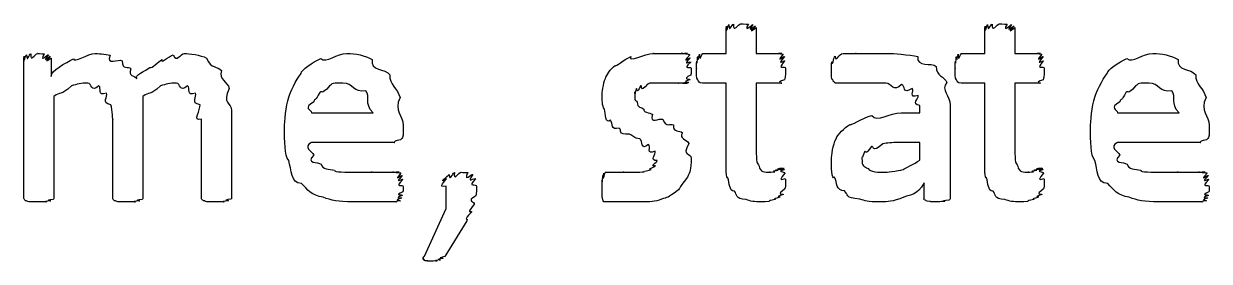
# Model space of a CAD drawing. Header units: millimetres. Extents: x 0 to 216, y 0 to 279.
# Drawn here: x 156.67 to 170.75, y 56.94 to 59.76 of the extents above; entities that cross this region are included whole.
import ezdxf

# ---------------------------------------------------------------- set-up
doc = ezdxf.new("R2010")
doc.units = ezdxf.units.MM
doc.layers.get('0').update_dxf_attribs({"linetype": 'CONTINUOUS'})

msp = doc.modelspace()

# ---------------------------------------------------------------- linework, layer by layer
at = {"color": 0}
for p, q in [((165.01, 59.4113), (165.01, 59.72)), ((165.369, 59.72), (165.369, 59.4113)), ((168.083, 59.4113), (168.083, 59.72)), ((168.442, 59.72), (168.442, 59.4113)), ((156.666, 57.7024), (156.666, 59.3563)), ((156.992, 59.3563), (156.992, 59.1358)), ((164.735, 59.4113), (165.01, 59.4113)), ((165.369, 59.4113), (165.672, 59.4113)), ((167.808, 59.4113), (168.083, 59.4113)), ((168.442, 59.4113), (168.745, 59.4113)), ((165.01, 59.0585), (164.729, 59.0585)), ((165.01, 58.1656), (165.01, 59.0585)), ((165.672, 59.0585), (165.369, 59.0585)), ((165.369, 59.0585), (165.369, 58.287)), ((168.083, 59.0585), (167.802, 59.0585)), ((168.083, 58.1656), (168.083, 59.0585)), ((168.745, 59.0585), (168.442, 59.0585)), ((168.442, 59.0585), (168.442, 58.287)), ((157.025, 58.8987), (157.025, 57.7024)), ((158.083, 58.8987), (158.083, 57.7024)), ((167.314, 58.7058), (167.314, 58.7939)), ((167.673, 58.7996), (167.673, 57.7024)), ((157.725, 57.7024), (157.725, 58.6285)), ((158.778, 57.7024), (158.778, 58.6285)), ((159.136, 58.7333), (159.136, 57.7024)), ((160.084, 58.7058), (160.817, 58.7058)), ((167.089, 58.7058), (167.314, 58.7058)), ((169.66, 58.7058), (170.393, 58.7058)), ((161.175, 58.5569), (161.175, 58.4962)), ((170.751, 58.5569), (170.751, 58.4962)), ((161.071, 58.353), (160.084, 58.353)), ((167.314, 58.353), (167.077, 58.353)), ((167.314, 58.1434), (167.314, 58.353)), ((170.647, 58.353), (169.66, 58.353)), ((164.596, 58.1656), (164.596, 58.1656)), ((165.716, 57.9176), (165.716, 57.9176)), ((168.789, 57.9176), (168.789, 57.9176)), ((161.683, 57.5702), (161.683, 57.8347)), ((162.046, 57.8347), (162.046, 57.8347)), ((167.364, 57.7024), (167.364, 57.8735)), ((161.429, 57.0025), (161.683, 57.5702)), ((161.931, 57.4216), (161.671, 56.9969))]:
    msp.add_line(p, q, dxfattribs=at)
for points in [[(165.01, 59.72), (165.01, 59.6209), (165.012, 59.7285), (165.016, 59.7366)], [(165.016, 59.7366), (165.021, 59.6346), (165.033, 59.7489), (165.044, 59.7531)], [(165.044, 59.7531), (165.046, 59.6427), (165.077, 59.7588), (165.099, 59.7588)], [(165.099, 59.7588), (165.094, 59.6456), (165.154, 59.7641), (165.187, 59.7641)], [(165.187, 59.7641), (165.165, 59.7641), (165.253, 59.7613), (165.275, 59.7588)], [(165.275, 59.7588), (165.211, 59.6427), (165.319, 59.756), (165.33, 59.7531)], [(165.33, 59.7531), (165.238, 59.6346), (165.354, 59.7436), (165.358, 59.7366)], [(165.358, 59.7366), (165.249, 59.6209), (165.369, 59.7228), (165.369, 59.72)], [(168.083, 59.72), (168.083, 59.6209), (168.085, 59.7285), (168.089, 59.7366)], [(168.089, 59.7366), (168.094, 59.6346), (168.106, 59.7489), (168.117, 59.7531)], [(168.117, 59.7531), (168.119, 59.6427), (168.15, 59.7588), (168.172, 59.7588)], [(168.172, 59.7588), (168.167, 59.6456), (168.227, 59.7641), (168.26, 59.7641)], [(168.26, 59.7641), (168.238, 59.7641), (168.326, 59.7613), (168.348, 59.7588)], [(168.348, 59.7588), (168.285, 59.6427), (168.392, 59.756), (168.403, 59.7531)], [(168.403, 59.7531), (168.311, 59.6346), (168.427, 59.7436), (168.431, 59.7366)], [(168.431, 59.7366), (168.322, 59.6209), (168.442, 59.7228), (168.442, 59.72)], [(156.666, 59.3563), (156.666, 59.2638), (156.668, 59.37), (156.672, 59.3781)], [(156.672, 59.3781), (156.673, 59.279), (156.684, 59.3908), (156.7, 59.3947)], [(156.7, 59.3947), (156.702, 59.2899), (156.73, 59.406), (156.749, 59.406)], [(156.749, 59.406), (156.744, 59.2928), (156.799, 59.4113), (156.832, 59.4113)], [(156.832, 59.4113), (156.805, 59.4113), (156.887, 59.4085), (156.909, 59.406)], [(156.909, 59.406), (156.85, 59.2899), (156.948, 59.4018), (156.959, 59.3947)], [(156.959, 59.3947), (156.872, 59.279), (156.977, 59.3852), (156.98, 59.3781)], [(156.98, 59.3781), (156.883, 59.2638), (156.992, 59.363), (156.992, 59.3563)], [(156.992, 59.1358), (156.975, 59.2046), (157.171, 59.3012), (157.256, 59.3453)], [(157.256, 59.3453), (157.262, 59.2928), (157.427, 59.4113), (157.515, 59.4113)], [(157.515, 59.4113), (157.533, 59.4113), (157.639, 59.4032), (157.692, 59.3894)], [(157.692, 59.3894), (157.639, 59.2638), (157.794, 59.352), (157.835, 59.3231)], [(157.835, 59.3231), (157.838, 59.2088), (157.909, 59.2653), (157.94, 59.2296)], [(158.166, 59.2459), (158.188, 59.224), (158.265, 59.3178), (158.309, 59.3397)], [(158.309, 59.3397), (158.276, 59.2709), (158.397, 59.3838), (158.441, 59.3947)], [(158.441, 59.3947), (158.481, 59.2928), (158.53, 59.4113), (158.574, 59.4113)], [(158.574, 59.4113), (158.631, 59.4113), (158.768, 59.3919), (158.838, 59.3563)], [(158.838, 59.3563), (158.893, 59.2197), (158.97, 59.2695), (159.015, 59.2074)], [(159.963, 59.1742), (159.959, 59.213), (160.102, 59.3094), (160.194, 59.3506)], [(160.194, 59.3506), (160.26, 59.2928), (160.389, 59.4113), (160.503, 59.4113)], [(160.503, 59.4113), (160.609, 59.4113), (160.721, 59.3866), (160.806, 59.3397)], [(160.806, 59.3397), (160.778, 59.2018), (160.961, 59.2349), (161.016, 59.1577)], [(163.692, 59.2681), (163.692, 59.242), (163.805, 59.3467), (163.879, 59.3729)], [(163.879, 59.3729), (163.842, 59.2928), (164.046, 59.4113), (164.149, 59.4113)], [(164.149, 59.4113), (164.107, 59.4113), (164.237, 59.4113), (164.282, 59.4113)], [(164.282, 59.4113), (164.312, 59.4113), (164.366, 59.4113), (164.403, 59.4113)], [(164.403, 59.4113), (164.386, 59.4113), (164.47, 59.4113), (164.496, 59.4113)], [(164.496, 59.4113), (164.437, 59.4113), (164.54, 59.4113), (164.551, 59.4113)], [(164.551, 59.4113), (164.463, 59.4113), (164.575, 59.406), (164.579, 59.3947)], [(164.579, 59.3947), (164.47, 59.2709), (164.585, 59.37), (164.585, 59.3563)], [(164.585, 59.3563), (164.475, 59.2459), (164.59, 59.3288), (164.59, 59.3065)], [(164.59, 59.3065), (164.477, 59.2046), (164.596, 59.2638), (164.596, 59.2349)], [(164.658, 59.2349), (164.658, 59.2088), (164.659, 59.2956), (164.663, 59.3178)], [(164.663, 59.3178), (164.665, 59.2529), (164.67, 59.3577), (164.674, 59.3729)], [(164.674, 59.3729), (164.676, 59.2818), (164.688, 59.3961), (164.696, 59.4004)], [(164.696, 59.4004), (164.694, 59.2928), (164.72, 59.4113), (164.735, 59.4113)], [(165.672, 59.4113), (165.576, 59.4113), (165.684, 59.4071), (165.688, 59.4004)], [(165.688, 59.4004), (165.586, 59.2818), (165.701, 59.3866), (165.705, 59.3729)], [(165.705, 59.3729), (165.595, 59.2529), (165.71, 59.3397), (165.71, 59.3178)], [(165.71, 59.3178), (165.597, 59.2088), (165.716, 59.2681), (165.716, 59.2349)], [(166.262, 59.213), (166.262, 59.2046), (166.263, 59.2899), (166.267, 59.3122)], [(166.267, 59.3122), (166.273, 59.2487), (166.286, 59.3563), (166.306, 59.3781)], [(166.306, 59.3781), (166.309, 59.2928), (166.356, 59.4113), (166.4, 59.4113)], [(166.4, 59.4113), (166.397, 59.4113), (166.495, 59.4113), (166.554, 59.4113)], [(166.554, 59.4113), (166.515, 59.4113), (166.675, 59.4113), (166.741, 59.4113)], [(166.741, 59.4113), (166.769, 59.4113), (166.88, 59.4113), (166.951, 59.4113)], [(166.951, 59.4113), (166.97, 59.4113), (167.195, 59.3975), (167.287, 59.3729)], [(167.287, 59.3729), (167.272, 59.242), (167.452, 59.3079), (167.507, 59.2571)], [(167.731, 59.2349), (167.731, 59.2088), (167.732, 59.2956), (167.736, 59.3178)], [(167.736, 59.3178), (167.738, 59.2529), (167.743, 59.3577), (167.747, 59.3729)], [(167.747, 59.3729), (167.749, 59.2818), (167.761, 59.3961), (167.769, 59.4004)], [(167.769, 59.4004), (167.767, 59.2928), (167.793, 59.4113), (167.808, 59.4113)], [(168.745, 59.4113), (168.649, 59.4113), (168.757, 59.4071), (168.761, 59.4004)], [(168.761, 59.4004), (168.66, 59.2818), (168.774, 59.3866), (168.778, 59.3729)], [(168.778, 59.3729), (168.668, 59.2529), (168.783, 59.3397), (168.783, 59.3178)], [(168.783, 59.3178), (168.67, 59.2088), (168.789, 59.2681), (168.789, 59.2349)], [(169.539, 59.1742), (169.534, 59.213), (169.678, 59.3094), (169.77, 59.3506)], [(169.77, 59.3506), (169.836, 59.2928), (169.964, 59.4113), (170.079, 59.4113)], [(170.079, 59.4113), (170.185, 59.4113), (170.296, 59.3866), (170.382, 59.3397)], [(170.382, 59.3397), (170.355, 59.2018), (170.536, 59.2349), (170.591, 59.1577)], [(157.94, 59.2296), (157.897, 59.1358), (157.992, 59.1524), (158.011, 59.1083)], [(158.011, 59.1083), (157.97, 59.1467), (158.117, 59.2088), (158.166, 59.2459)], [(159.015, 59.2074), (158.981, 59.0984), (159.089, 59.0765), (159.108, 58.9926)], [(159.814, 58.8931), (159.833, 58.94), (159.899, 59.0973), (159.963, 59.1742)], [(161.016, 59.1577), (161.006, 59.0476), (161.11, 58.9897), (161.137, 58.8878)], [(163.576, 59.1136), (163.588, 59.1538), (163.639, 59.224), (163.692, 59.2681)], [(164.596, 59.2349), (164.596, 59.1467), (164.593, 59.1771), (164.59, 59.1524)], [(164.674, 59.0973), (164.658, 59.1136), (164.658, 59.1714), (164.658, 59.2349)], [(165.716, 59.2349), (165.716, 59.1136), (165.712, 59.1263), (165.705, 59.0973)], [(166.262, 59.1467), (166.262, 59.1386), (166.262, 59.1908), (166.262, 59.213)], [(167.507, 59.2571), (167.503, 59.1386), (167.608, 59.1414), (167.634, 59.0642)], [(167.747, 59.0973), (167.731, 59.1136), (167.731, 59.1714), (167.731, 59.2349)], [(168.789, 59.2349), (168.789, 59.1136), (168.785, 59.1263), (168.778, 59.0973)], [(169.39, 58.8931), (169.409, 58.94), (169.475, 59.0973), (169.539, 59.1742)], [(170.591, 59.1577), (170.582, 59.0476), (170.687, 58.9897), (170.713, 58.8878)], [(157.234, 59.0254), (157.099, 58.9001), (157.102, 58.965), (157.025, 58.8987)], [(157.427, 59.0585), (157.346, 59.0585), (157.3, 59.0476), (157.234, 59.0254)], [(157.559, 59.0254), (157.46, 58.94), (157.478, 59.0585), (157.427, 59.0585)], [(157.648, 58.9372), (157.533, 58.9001), (157.595, 59.0063), (157.559, 59.0254)], [(158.292, 59.0254), (158.157, 58.9001), (158.16, 58.965), (158.083, 58.8987)], [(158.48, 59.0585), (158.4, 59.0585), (158.355, 59.0476), (158.292, 59.0254)], [(158.612, 59.0254), (158.514, 58.94), (158.531, 59.0585), (158.48, 59.0585)], [(158.706, 58.9372), (158.592, 58.9001), (158.652, 59.0063), (158.612, 59.0254)], [(160.299, 59.0254), (160.194, 58.9001), (160.216, 58.9813), (160.183, 58.9485)], [(160.459, 59.0585), (160.285, 59.0585), (160.346, 59.0476), (160.299, 59.0254)], [(160.729, 58.965), (160.583, 58.94), (160.58, 59.0585), (160.459, 59.0585)], [(163.537, 58.9319), (163.537, 58.922), (163.55, 59.0585), (163.576, 59.1136)], [(163.995, 59.0254), (163.937, 58.9111), (163.956, 59.0063), (163.945, 58.9926)], [(164.078, 59.0476), (163.981, 58.9291), (164.017, 59.0367), (163.995, 59.0254)], [(164.199, 59.0585), (164.051, 59.0585), (164.113, 59.0543), (164.078, 59.0476)], [(164.337, 59.0585), (164.265, 59.0585), (164.25, 59.0585), (164.199, 59.0585)], [(164.441, 59.0585), (164.345, 59.0585), (164.376, 59.0585), (164.337, 59.0585)], [(164.513, 59.0585), (164.404, 59.0585), (164.47, 59.0585), (164.441, 59.0585)], [(164.551, 59.0585), (164.441, 59.0585), (164.531, 59.0585), (164.513, 59.0585)], [(164.568, 59.0642), (164.455, 59.0585), (164.558, 59.0585), (164.551, 59.0585)], [(164.585, 59.0973), (164.466, 59.0695), (164.575, 59.0709), (164.568, 59.0642)], [(164.59, 59.1524), (164.475, 59.0984), (164.587, 59.1111), (164.585, 59.0973)], [(164.729, 59.0585), (164.682, 59.0585), (164.688, 59.0709), (164.674, 59.0973)], [(165.705, 59.0973), (165.584, 59.0585), (165.686, 59.0585), (165.672, 59.0585)], [(166.278, 59.0973), (166.265, 59.0984), (166.265, 59.1273), (166.262, 59.1467)], [(166.3, 59.0695), (166.28, 59.0723), (166.285, 59.086), (166.278, 59.0973)], [(166.328, 59.0585), (166.295, 59.0585), (166.307, 59.0613), (166.3, 59.0695)], [(166.4, 59.0585), (166.32, 59.0585), (166.342, 59.0585), (166.328, 59.0585)], [(166.521, 59.0585), (166.386, 59.0585), (166.432, 59.0585), (166.4, 59.0585)], [(166.686, 59.0585), (166.599, 59.0585), (166.568, 59.0585), (166.521, 59.0585)], [(166.907, 59.0585), (166.727, 59.0585), (166.752, 59.0585), (166.686, 59.0585)], [(167.094, 59.0419), (167, 58.94), (166.98, 59.0585), (166.907, 59.0585)], [(167.221, 58.9926), (167.102, 58.9181), (167.145, 59.031), (167.094, 59.0419)], [(167.634, 59.0642), (167.554, 58.9841), (167.673, 58.8987), (167.673, 58.7996)], [(167.802, 59.0585), (167.755, 59.0585), (167.761, 59.0709), (167.747, 59.0973)], [(168.778, 59.0973), (168.657, 59.0585), (168.759, 59.0585), (168.745, 59.0585)], [(169.875, 59.0254), (169.77, 58.9001), (169.792, 58.9813), (169.759, 58.9485)], [(170.035, 59.0585), (169.861, 59.0585), (169.922, 59.0476), (169.875, 59.0254)], [(170.305, 58.965), (170.159, 58.94), (170.156, 59.0585), (170.035, 59.0585)], [(157.703, 58.7996), (157.582, 58.8229), (157.672, 58.9001), (157.648, 58.9372)], [(158.761, 58.7996), (158.64, 58.8229), (158.731, 58.9001), (158.706, 58.9372)], [(159.108, 58.9926), (159.017, 58.8162), (159.136, 58.8243), (159.136, 58.7333)], [(159.764, 58.5241), (159.764, 58.6024), (159.781, 58.783), (159.814, 58.8931)], [(160.183, 58.9485), (160.131, 58.838), (160.129, 58.8821), (160.111, 58.838)], [(160.817, 58.7058), (160.704, 58.8162), (160.791, 58.9015), (160.729, 58.965)], [(161.137, 58.8878), (161.057, 58.7237), (161.175, 58.674), (161.175, 58.5569)], [(163.565, 58.7498), (163.537, 58.7858), (163.537, 58.8617), (163.537, 58.9319)], [(163.945, 58.9926), (163.915, 58.885), (163.929, 58.9675), (163.929, 58.9538)], [(163.929, 58.9538), (163.915, 58.8229), (163.937, 58.8656), (163.956, 58.8328)], [(167.293, 58.9097), (167.168, 58.874), (167.254, 58.9703), (167.221, 58.9926)], [(167.314, 58.7939), (167.199, 58.8077), (167.306, 58.8768), (167.293, 58.9097)], [(169.34, 58.5241), (169.34, 58.6024), (169.357, 58.783), (169.39, 58.8931)], [(169.759, 58.9485), (169.707, 58.838), (169.706, 58.8821), (169.688, 58.838)], [(170.393, 58.7058), (170.28, 58.8162), (170.367, 58.9015), (170.305, 58.965)], [(170.713, 58.8878), (170.633, 58.7237), (170.751, 58.674), (170.751, 58.5569)], [(157.725, 58.6285), (157.725, 58.5982), (157.716, 58.747), (157.703, 58.7996)], [(158.778, 58.6285), (158.662, 58.5982), (158.772, 58.747), (158.761, 58.7996)], [(160.111, 58.838), (159.977, 58.7527), (160.084, 58.7527), (160.084, 58.7058)], [(163.637, 58.6176), (163.573, 58.5653), (163.583, 58.6976), (163.565, 58.7498)], [(163.956, 58.8328), (163.956, 58.7608), (164.003, 58.7745), (164.034, 58.7498)], [(164.034, 58.7498), (164.018, 58.7128), (164.101, 58.7072), (164.138, 58.6892)], [(169.688, 58.838), (169.552, 58.7527), (169.66, 58.7527), (169.66, 58.7058)], [(163.741, 58.5241), (163.637, 58.4923), (163.669, 58.5805), (163.637, 58.6176)], [(164.138, 58.6892), (164.095, 58.5583), (164.218, 58.6507), (164.259, 58.6285)], [(164.259, 58.6285), (164.298, 58.5184), (164.345, 58.5872), (164.386, 58.5625)], [(166.482, 58.5682), (166.478, 58.5431), (166.638, 58.6507), (166.741, 58.6726)], [(166.741, 58.6726), (166.802, 58.5872), (166.959, 58.7058), (167.089, 58.7058)], [(159.814, 58.1381), (159.764, 58.2013), (159.764, 58.3766), (159.764, 58.5241)], [(161.175, 58.4962), (161.175, 58.3971), (161.164, 58.408), (161.142, 58.3861)], [(163.862, 58.4521), (163.714, 58.4412), (163.781, 58.4976), (163.741, 58.5241)], [(164.386, 58.5625), (164.378, 58.4659), (164.461, 58.5047), (164.491, 58.4687)], [(164.491, 58.4687), (164.441, 58.3971), (164.549, 58.3928), (164.568, 58.342)], [(166.317, 58.3971), (166.339, 58.4521), (166.412, 58.5241), (166.482, 58.5682)], [(169.39, 58.1381), (169.34, 58.2013), (169.34, 58.3766), (169.34, 58.5241)], [(170.751, 58.4962), (170.751, 58.3971), (170.74, 58.408), (170.718, 58.3861)], [(160.084, 58.353), (159.977, 58.2979), (160.092, 58.2482), (160.111, 58.2041)], [(161.142, 58.3861), (161.013, 58.353), (161.095, 58.353), (161.071, 58.353)], [(163.984, 58.3971), (163.915, 58.3999), (163.907, 58.4331), (163.862, 58.4521)], [(164.089, 58.3311), (163.992, 58.2454), (164.024, 58.3777), (163.984, 58.3971)], [(164.166, 58.2482), (164.055, 58.1988), (164.122, 58.3089), (164.089, 58.3311)], [(164.568, 58.342), (164.477, 58.1794), (164.596, 58.2344), (164.596, 58.1656)], [(166.262, 58.1547), (166.262, 58.1946), (166.28, 58.3269), (166.317, 58.3971)], [(166.873, 58.3364), (166.732, 58.2164), (166.771, 58.3173), (166.736, 58.3036)], [(167.077, 58.353), (166.963, 58.353), (166.931, 58.3477), (166.873, 58.3364)], [(169.66, 58.353), (169.552, 58.2979), (169.668, 58.2482), (169.688, 58.2041)], [(170.718, 58.3861), (170.589, 58.353), (170.671, 58.353), (170.647, 58.353)], [(160.111, 58.2041), (160.014, 58.0954), (160.158, 58.1272), (160.2, 58.094)], [(164.193, 58.1381), (164.091, 58.1353), (164.183, 58.2179), (164.166, 58.2482)], [(165.369, 58.287), (165.366, 58.0954), (165.38, 58.1187), (165.402, 58.0718)], [(166.653, 58.2429), (166.622, 58.1395), (166.625, 58.1946), (166.625, 58.1656)], [(166.736, 58.3036), (166.659, 58.1875), (166.671, 58.2676), (166.653, 58.2429)], [(168.442, 58.287), (168.439, 58.0954), (168.453, 58.1187), (168.475, 58.0718)], [(169.688, 58.2041), (169.59, 58.0954), (169.734, 58.1272), (169.776, 58.094)], [(159.968, 57.8679), (159.833, 57.8679), (159.85, 58.0305), (159.814, 58.1381)], [(160.2, 58.094), (160.212, 58.0334), (160.293, 58.0401), (160.36, 58.0224)], [(164.039, 58.0058), (164.022, 58.0111), (164.1, 58.0224), (164.122, 58.0334)], [(164.122, 58.0334), (164.066, 58.0334), (164.16, 58.0581), (164.171, 58.0775)], [(164.171, 58.0775), (164.091, 58.069), (164.193, 58.1159), (164.193, 58.1381)], [(164.596, 58.1656), (164.596, 58.0249), (164.58, 58.0058), (164.551, 57.9395)], [(165.033, 57.9342), (165.01, 57.9039), (165.01, 58.0775), (165.01, 58.1656)], [(165.402, 58.0718), (165.414, 58.0002), (165.471, 58.0002), (165.534, 58.0002)], [(165.628, 58.0224), (165.553, 58.0224), (165.652, 58.0348), (165.661, 58.039)], [(165.661, 58.039), (165.573, 58.0334), (165.68, 58.0499), (165.688, 58.0499)], [(165.688, 58.0499), (165.584, 58.0334), (165.695, 58.0471), (165.699, 58.0443)], [(165.699, 58.0443), (165.591, 58.0291), (165.705, 58.039), (165.705, 58.0277)], [(166.3, 57.9395), (166.262, 57.9039), (166.262, 58.0732), (166.262, 58.1547)], [(166.625, 58.1656), (166.622, 58.0581), (166.649, 58.0732), (166.697, 58.0443)], [(166.697, 58.0443), (166.721, 58.0002), (166.82, 58.0002), (166.912, 58.0002)], [(166.912, 58.0002), (166.886, 58.0002), (167.053, 58.0111), (167.116, 58.0334)], [(167.116, 58.0334), (167.128, 58.0471), (167.244, 58.0954), (167.314, 58.1434)], [(168.106, 57.9342), (168.083, 57.9039), (168.083, 58.0775), (168.083, 58.1656)], [(168.475, 58.0718), (168.487, 58.0002), (168.544, 58.0002), (168.607, 58.0002)], [(168.701, 58.0224), (168.626, 58.0224), (168.726, 58.0348), (168.734, 58.039)], [(168.734, 58.039), (168.646, 58.0334), (168.753, 58.0499), (168.761, 58.0499)], [(168.761, 58.0499), (168.657, 58.0334), (168.768, 58.0471), (168.772, 58.0443)], [(168.772, 58.0443), (168.664, 58.0291), (168.778, 58.039), (168.778, 58.0277)], [(169.544, 57.8679), (169.409, 57.8679), (169.426, 58.0305), (169.39, 58.1381)], [(169.776, 58.094), (169.788, 58.0334), (169.87, 58.0401), (169.936, 58.0224)], [(160.36, 58.0224), (160.345, 58.0002), (160.506, 58.0002), (160.602, 58.0002)], [(160.602, 58.0002), (160.635, 58.0002), (160.747, 58.0002), (160.806, 58.0002)], [(160.806, 58.0002), (160.752, 58.0002), (160.914, 58.0002), (160.955, 58.0002)], [(160.955, 58.0002), (160.955, 58.0002), (161.034, 58.0002), (161.06, 58.0002)], [(161.06, 58.0002), (161.01, 58.0002), (161.11, 58.0002), (161.126, 58.0002)], [(161.126, 58.0002), (161.035, 58.0002), (161.144, 57.996), (161.148, 57.9893)], [(161.148, 57.9893), (161.046, 57.8707), (161.16, 57.9755), (161.164, 57.9617)], [(161.164, 57.9617), (161.054, 57.846), (161.17, 57.9342), (161.17, 57.912)], [(161.17, 57.912), (161.057, 57.8019), (161.175, 57.8626), (161.175, 57.8294)], [(161.683, 57.8347), (161.568, 57.8086), (161.684, 57.9011), (161.688, 57.9229)], [(161.688, 57.9229), (161.579, 57.8527), (161.706, 57.9617), (161.721, 57.9727)], [(161.721, 57.9727), (161.729, 57.875), (161.76, 57.9907), (161.782, 57.9949)], [(161.782, 57.9949), (161.773, 57.8817), (161.831, 58.0002), (161.864, 58.0002)], [(161.864, 58.0002), (161.837, 58.0002), (161.919, 57.9974), (161.942, 57.9949)], [(161.942, 57.9949), (161.884, 57.875), (161.987, 57.9836), (162.002, 57.9727)], [(162.002, 57.9727), (161.914, 57.8527), (162.027, 57.9452), (162.035, 57.9229)], [(162.035, 57.9229), (161.928, 57.8086), (162.046, 57.8707), (162.046, 57.8347)], [(163.537, 57.9067), (163.54, 57.8418), (163.544, 57.9466), (163.548, 57.9617)], [(163.537, 57.8238), (163.537, 57.7977), (163.537, 57.8845), (163.537, 57.9067)], [(163.548, 57.9617), (163.548, 57.8707), (163.555, 57.985), (163.559, 57.9893)], [(163.559, 57.9893), (163.555, 57.8817), (163.568, 58.0002), (163.576, 58.0002)], [(163.576, 58.0002), (163.573, 58.0002), (163.601, 58.0002), (163.62, 58.0002)], [(163.62, 58.0002), (163.614, 58.0002), (163.666, 58.0002), (163.692, 58.0002)], [(163.692, 58.0002), (163.669, 58.0002), (163.755, 58.0002), (163.796, 58.0002)], [(163.796, 58.0002), (163.75, 58.0002), (163.882, 58.0002), (163.934, 58.0002)], [(163.934, 58.0002), (163.959, 58.0002), (164.009, 58.0016), (164.039, 58.0058)], [(164.551, 57.9395), (164.422, 57.7797), (164.485, 57.8238), (164.43, 57.7797)], [(165.11, 57.7744), (165.044, 57.7755), (165.05, 57.8707), (165.033, 57.9342)], [(165.534, 58.0002), (165.498, 58.0002), (165.574, 58.0016), (165.589, 58.0058)], [(165.589, 58.0058), (165.529, 58.0111), (165.617, 58.0182), (165.628, 58.0224)], [(165.705, 58.0277), (165.595, 58.0111), (165.71, 58.0072), (165.71, 57.9893)], [(165.71, 57.9893), (165.597, 57.857), (165.716, 57.9466), (165.716, 57.9176)], [(165.716, 57.9176), (165.716, 57.7797), (165.713, 57.8309), (165.71, 57.8019)], [(166.416, 57.7797), (166.317, 57.7797), (166.329, 57.8764), (166.3, 57.9395)], [(168.183, 57.7744), (168.117, 57.7755), (168.123, 57.8707), (168.106, 57.9342)], [(168.607, 58.0002), (168.571, 58.0002), (168.647, 58.0016), (168.662, 58.0058)], [(168.662, 58.0058), (168.602, 58.0111), (168.69, 58.0182), (168.701, 58.0224)], [(168.778, 58.0277), (168.668, 58.0111), (168.783, 58.0072), (168.783, 57.9893)], [(168.783, 57.9893), (168.67, 57.857), (168.789, 57.9466), (168.789, 57.9176)], [(168.789, 57.9176), (168.789, 57.7797), (168.786, 57.8309), (168.783, 57.8019)], [(169.936, 58.0224), (169.92, 58.0002), (170.082, 58.0002), (170.178, 58.0002)], [(170.178, 58.0002), (170.211, 58.0002), (170.323, 58.0002), (170.382, 58.0002)], [(170.382, 58.0002), (170.328, 58.0002), (170.489, 58.0002), (170.531, 58.0002)], [(170.531, 58.0002), (170.531, 58.0002), (170.609, 58.0002), (170.635, 58.0002)], [(170.635, 58.0002), (170.586, 58.0002), (170.687, 58.0002), (170.702, 58.0002)], [(170.702, 58.0002), (170.611, 58.0002), (170.72, 57.996), (170.724, 57.9893)], [(170.724, 57.9893), (170.622, 57.8707), (170.736, 57.9755), (170.74, 57.9617)], [(170.74, 57.9617), (170.63, 57.846), (170.746, 57.9342), (170.746, 57.912)], [(170.746, 57.912), (170.633, 57.8019), (170.751, 57.8626), (170.751, 57.8294)], [(160.222, 57.7024), (160.087, 57.7204), (160.037, 57.7935), (159.968, 57.8679)], [(161.17, 57.7688), (161.054, 57.7137), (161.167, 57.7384), (161.164, 57.7247)], [(161.175, 57.8294), (161.175, 57.7465), (161.173, 57.7868), (161.17, 57.7688)], [(162.046, 57.8347), (162.046, 57.7275), (162.042, 57.7494), (162.035, 57.7137)], [(163.543, 57.6915), (163.537, 57.7095), (163.537, 57.7688), (163.537, 57.8238)], [(164.43, 57.7797), (164.316, 57.6915), (164.316, 57.7024), (164.243, 57.6806)], [(165.247, 57.6749), (165.112, 57.6873), (165.146, 57.7303), (165.11, 57.7744)], [(165.71, 57.8019), (165.591, 57.7204), (165.699, 57.7494), (165.688, 57.7356)], [(166.598, 57.6806), (166.416, 57.6915), (166.467, 57.7356), (166.416, 57.7797)], [(167.364, 57.8735), (167.276, 57.7204), (167.21, 57.7384), (167.121, 57.7024)], [(168.321, 57.6749), (168.185, 57.6873), (168.219, 57.7303), (168.183, 57.7744)], [(168.783, 57.8019), (168.664, 57.7204), (168.772, 57.7494), (168.761, 57.7356)], [(169.798, 57.7024), (169.663, 57.7204), (169.613, 57.7935), (169.544, 57.8679)], [(170.746, 57.7688), (170.63, 57.7137), (170.743, 57.7384), (170.74, 57.7247)], [(170.751, 57.8294), (170.751, 57.7465), (170.749, 57.7868), (170.746, 57.7688)], [(156.672, 57.6806), (156.666, 57.6763), (156.666, 57.6943), (156.666, 57.7024)], [(156.7, 57.6584), (156.677, 57.6612), (156.679, 57.6721), (156.672, 57.6806)], [(156.755, 57.6474), (156.702, 57.6502), (156.713, 57.6545), (156.7, 57.6584)], [(156.843, 57.6474), (156.75, 57.6474), (156.779, 57.6474), (156.755, 57.6474)], [(156.931, 57.6474), (156.821, 57.6474), (156.879, 57.6474), (156.843, 57.6474)], [(156.986, 57.6584), (156.868, 57.6502), (156.956, 57.6502), (156.931, 57.6474)], [(157.014, 57.6749), (156.894, 57.6612), (157, 57.6654), (156.986, 57.6584)], [(157.025, 57.7024), (157.022, 57.6721), (157.021, 57.682), (157.014, 57.6749)], [(157.73, 57.6749), (157.725, 57.6721), (157.725, 57.6915), (157.725, 57.7024)], [(157.758, 57.6584), (157.736, 57.6612), (157.737, 57.6711), (157.73, 57.6749)], [(157.813, 57.6474), (157.76, 57.6502), (157.772, 57.6545), (157.758, 57.6584)], [(157.901, 57.6474), (157.809, 57.6474), (157.838, 57.6474), (157.813, 57.6474)], [(157.989, 57.6474), (157.879, 57.6474), (157.937, 57.6474), (157.901, 57.6474)], [(158.044, 57.6584), (157.923, 57.6502), (158.011, 57.6502), (157.989, 57.6474)], [(158.072, 57.6749), (157.952, 57.6612), (158.058, 57.6654), (158.044, 57.6584)], [(158.083, 57.7024), (158.08, 57.6721), (158.079, 57.682), (158.072, 57.6749)], [(158.783, 57.6749), (158.779, 57.6721), (158.778, 57.6915), (158.778, 57.7024)], [(158.816, 57.6584), (158.79, 57.6612), (158.79, 57.6711), (158.783, 57.6749)], [(158.871, 57.6474), (158.819, 57.6502), (158.83, 57.6545), (158.816, 57.6584)], [(158.96, 57.6474), (158.863, 57.6474), (158.893, 57.6474), (158.871, 57.6474)], [(159.042, 57.6474), (158.933, 57.6474), (158.993, 57.6474), (158.96, 57.6474)], [(159.097, 57.6584), (158.981, 57.6502), (159.067, 57.6502), (159.042, 57.6474)], [(159.125, 57.6806), (159.006, 57.6612), (159.111, 57.6654), (159.097, 57.6584)], [(159.136, 57.7024), (159.136, 57.6763), (159.132, 57.6873), (159.125, 57.6806)], [(160.569, 57.6474), (160.404, 57.6474), (160.321, 57.6654), (160.222, 57.7024)], [(160.784, 57.6474), (160.613, 57.6474), (160.646, 57.6474), (160.569, 57.6474)], [(160.961, 57.6474), (160.862, 57.6474), (160.85, 57.6474), (160.784, 57.6474)], [(161.087, 57.6474), (160.966, 57.6474), (161.011, 57.6474), (160.961, 57.6474)], [(161.142, 57.6584), (161.032, 57.6474), (161.12, 57.6474), (161.087, 57.6474)], [(161.159, 57.6915), (161.043, 57.6654), (161.149, 57.6696), (161.142, 57.6584)], [(161.164, 57.7247), (161.05, 57.6873), (161.162, 57.7024), (161.159, 57.6915)], [(162.019, 57.6199), (161.903, 57.4795), (161.999, 57.5564), (161.986, 57.5261)], [(162.035, 57.7137), (161.917, 57.6584), (162.026, 57.6488), (162.019, 57.6199)], [(163.57, 57.6474), (163.548, 57.6474), (163.55, 57.6612), (163.543, 57.6915)], [(163.631, 57.6474), (163.573, 57.6474), (163.584, 57.6474), (163.57, 57.6474)], [(163.725, 57.6474), (163.625, 57.6474), (163.656, 57.6474), (163.631, 57.6474)], [(163.857, 57.6474), (163.703, 57.6474), (163.765, 57.6474), (163.725, 57.6474)], [(164.011, 57.6474), (163.915, 57.6474), (163.904, 57.6474), (163.857, 57.6474)], [(164.243, 57.6806), (164.173, 57.6474), (164.095, 57.6474), (164.011, 57.6474)], [(165.44, 57.6474), (165.341, 57.6474), (165.302, 57.6559), (165.247, 57.6749)], [(165.518, 57.6531), (165.44, 57.6474), (165.465, 57.6474), (165.44, 57.6474)], [(165.589, 57.6749), (165.491, 57.6584), (165.542, 57.6598), (165.518, 57.6531)], [(165.65, 57.7024), (165.535, 57.6721), (165.611, 57.682), (165.589, 57.6749)], [(165.688, 57.7356), (165.573, 57.6943), (165.668, 57.7137), (165.65, 57.7024)], [(166.841, 57.6474), (166.677, 57.6474), (166.671, 57.6584), (166.598, 57.6806)], [(167.121, 57.7024), (166.981, 57.6474), (166.94, 57.6474), (166.841, 57.6474)], [(167.381, 57.6696), (167.349, 57.6696), (167.364, 57.6873), (167.364, 57.7024)], [(167.43, 57.6531), (167.371, 57.6545), (167.392, 57.6612), (167.381, 57.6696)], [(167.518, 57.6474), (167.415, 57.6474), (167.452, 57.6488), (167.43, 57.6531)], [(167.606, 57.6531), (167.492, 57.6474), (167.559, 57.6474), (167.518, 57.6474)], [(167.656, 57.6696), (167.532, 57.6545), (167.629, 57.6559), (167.606, 57.6531)], [(167.673, 57.7024), (167.673, 57.6696), (167.667, 57.6763), (167.656, 57.6696)], [(168.513, 57.6474), (168.414, 57.6474), (168.376, 57.6559), (168.321, 57.6749)], [(168.591, 57.6531), (168.513, 57.6474), (168.538, 57.6474), (168.513, 57.6474)], [(168.662, 57.6749), (168.564, 57.6584), (168.615, 57.6598), (168.591, 57.6531)], [(168.723, 57.7024), (168.608, 57.6721), (168.684, 57.682), (168.662, 57.6749)], [(168.761, 57.7356), (168.646, 57.6943), (168.741, 57.7137), (168.723, 57.7024)], [(170.145, 57.6474), (169.98, 57.6474), (169.897, 57.6654), (169.798, 57.7024)], [(170.36, 57.6474), (170.189, 57.6474), (170.222, 57.6474), (170.145, 57.6474)], [(170.536, 57.6474), (170.439, 57.6474), (170.426, 57.6474), (170.36, 57.6474)], [(170.663, 57.6474), (170.542, 57.6474), (170.587, 57.6474), (170.536, 57.6474)], [(170.718, 57.6584), (170.608, 57.6474), (170.696, 57.6474), (170.663, 57.6474)], [(170.735, 57.6915), (170.619, 57.6654), (170.725, 57.6696), (170.718, 57.6584)], [(170.74, 57.7247), (170.626, 57.6873), (170.737, 57.7024), (170.735, 57.6915)], [(161.986, 57.5261), (161.873, 57.416), (161.953, 57.4587), (161.931, 57.4216)], [(161.418, 56.975), (161.392, 56.9722), (161.421, 56.9916), (161.429, 57.0025)], [(161.429, 56.9584), (161.396, 56.957), (161.421, 56.968), (161.418, 56.975)], [(161.462, 56.9475), (161.407, 56.9461), (161.436, 56.9517), (161.429, 56.9584)], [(161.517, 56.9419), (161.436, 56.9419), (161.476, 56.9447), (161.462, 56.9475)], [(161.578, 56.9475), (161.484, 56.9419), (161.542, 56.9419), (161.517, 56.9419)], [(161.616, 56.9584), (161.513, 56.9461), (161.592, 56.9475), (161.578, 56.9475)], [(161.649, 56.975), (161.539, 56.957), (161.63, 56.9627), (161.616, 56.9584)], [(161.671, 56.9969), (161.553, 56.9722), (161.656, 56.9831), (161.649, 56.975)]]:
    msp.add_open_spline(points, degree=3, dxfattribs=at)

doc.saveas('drawing.dxf')
